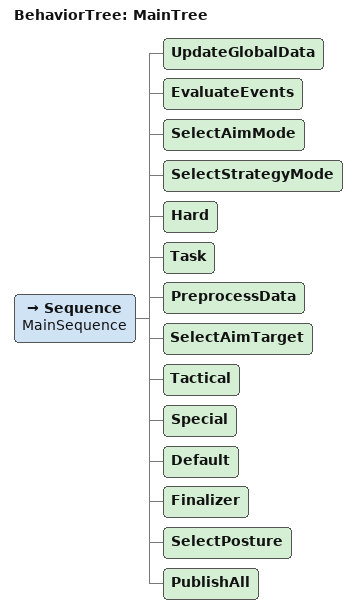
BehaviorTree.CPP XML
<?xml version="1.0" encoding="UTF-8"?>
<root BTCPP_format="4" main_tree_to_execute="MainTree">
  <BehaviorTree ID="MainTree">
    <Sequence name="MainSequence">
      <UpdateGlobalData/>
      <EvaluateEvents/>
      <SelectAimMode/>
      <SelectStrategyMode/>
      <Hard/>
      <Task/>
      <PreprocessData/>
      <SelectAimTarget/>
      <Tactical/>
      <Special/>
      <Default/>
      <Finalizer/>
      <SelectPosture/>
      <PublishAll/>
    </Sequence>
  </BehaviorTree>

</root>
